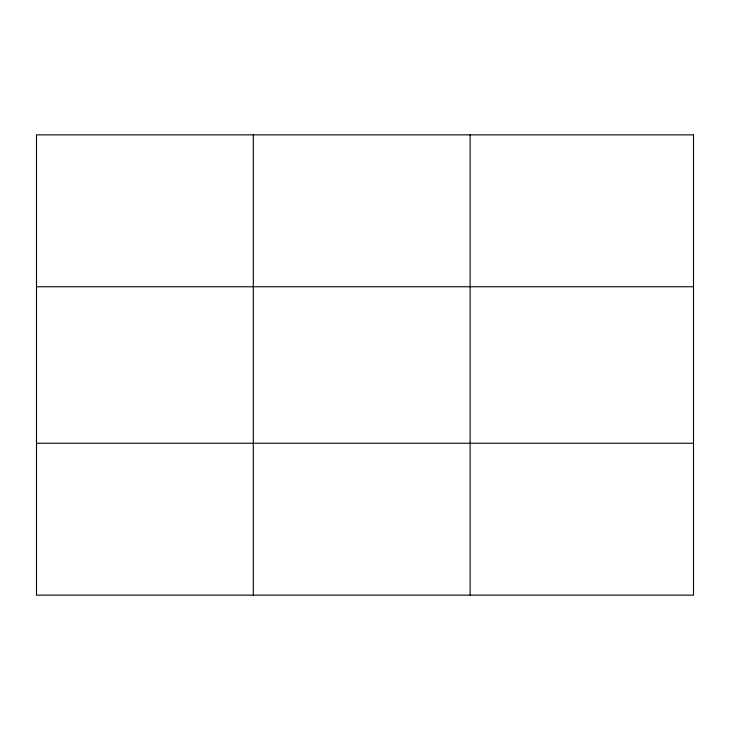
<?xml version="1.0" encoding="UTF-8"?>
<svg xmlns="http://www.w3.org/2000/svg" width="730" height="730" viewBox="0 0 730 730"><rect width="100%" height="100%" fill="white"/><g stroke="black" fill="none" stroke-linecap="round" stroke-linejoin="round"><path stroke-width="1.09" d="M253.31 595.142L253.31 134.858M470.12 595.142L470.12 134.858M36.5 286.753L693.5 286.753M36.5 443.247L693.5 443.247M693.5 134.858L693.5 595.142L36.5 595.142L36.5 134.858L693.5 134.858"/></g></svg>
